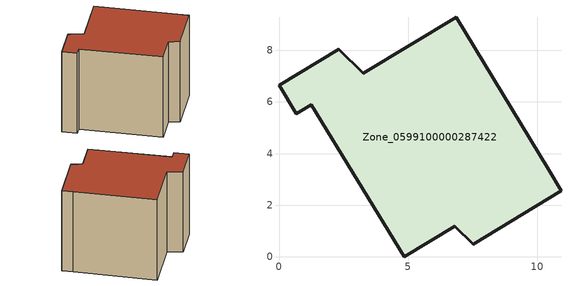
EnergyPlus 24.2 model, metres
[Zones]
Zone_0599100000287422
 floor ground (C_G): 6.86,9.28 10.43,3.38 10.91,2.56 7.51,0.5 6.79,1.18 4.85,0 1.24,5.88 0.67,5.54 0,6.64 2.31,8.03 3.25,7.1 z0
 wall outside (C_F): 6.79,1.18 7.51,0.5 10.91,2.56 10.43,3.38 6.86,9.28 3.25,7.1 2.31,8.03 0,6.64 0.67,5.54 1.24,5.88 4.85,0 6.79,1.18 z0:7.66
 roof outside (C_R): 3.25,7.1 2.31,8.03 0,6.64 0.67,5.54 1.24,5.88 4.85,0 6.79,1.18 7.51,0.5 10.91,2.56 10.43,3.38 6.86,9.28 z7.66
[BUILDING]
Pand.0599100000287422: North Axis=0; Terrain=City; Loads Convergence Tolerance Value=0.04; Temperature Convergence Tolerance Value=0.4; Solar Distribution=FullExterior; Maximum Number of Warmup Days=25; Minimum Number of Warmup Days=1
[Site:Location]
Rotterdam.The.Hague.AP_ZH_NLD Design_Conditions: Latitude=51.96; Longitude=4.45; Time Zone=1; Elevation=-4.5
[SITE:GROUNDTEMPERATURE:BUILDINGSURFACE]
18, 18, 18, 18, 18, 18, 18, 18, 18, 18, 18, 18
[MATERIAL] Thermal Absorptance=0.9; Solar Absorptance=0.7; Visible Absorptance=0.7
Name | Roughness | Thickness | Conductivity | Density | Specific Heat
G.TI.1946-1964 | MediumSmooth | 0.15 | 1 | 540 | 1210
F.TI.1946-1964 | Rough | 0.3 | 0.857143 | 1920 | 840
R.TI.1946-1964 | MediumRough | 0.2 | 0.277778 | 1500 | 1000
[CONSTRUCTION]
C_G: G.TI.1946-1964
C_F: F.TI.1946-1964
C_R: R.TI.1946-1964
[ZONE]
Zone_0599100000287422: Type=1; Multiplier=1; Ceiling Height=Autocalculate; Volume=Autocalculate; Floor Area=autocalculate; Part of Total Floor Area=Yes
[ZONEINFILTRATION:DESIGNFLOWRATE]
Infil_Zone_0599100000287422: Zone or ZoneList or Space or SpaceList=Zone_0599100000287422; Schedule=AlwaysOn; Design Flow Rate Calculation Method=Flow/Area; Flow Rate per Floor Area=0.003; Constant Term Coefficient=1; Temperature Term Coefficient=0; Velocity Term Coefficient=0; Velocity Squared Term Coefficient=0
[HVACTEMPLATE:ZONE:IDEALLOADSAIRSYSTEM]
Zone_0599100000287422: Maximum Heating Supply Air Temperature=50; Minimum Cooling Supply Air Temperature=13; Maximum Heating Supply Air Humidity Ratio=0.0156; Minimum Cooling Supply Air Humidity Ratio=0.0077; Heating Limit=NoLimit; Cooling Limit=NoLimit; Dehumidification Control Type=ConstantSensibleHeatRatio; Cooling Sensible Heat Ratio=0.7; Dehumidification Setpoint=60; Humidification Control Type=None; Humidification Setpoint=30; Outdoor Air Method=None; Outdoor Air Flow Rate per Person=0.00944; Outdoor Air Flow Rate per Zone Floor Area=0; Outdoor Air Flow Rate per Zone=0; Demand Controlled Ventilation Type=None; Outdoor Air Economizer Type=NoEconomizer; Heat Recovery Type=None; Sensible Heat Recovery Effectiveness=0.7; Latent Heat Recovery Effectiveness=0.65
[ZONECONTROL:THERMOSTAT]
ThermostatControl_Zone_0599100000287422: Zone or ZoneList=Zone_0599100000287422; Control Type Schedule=DualSetpointControlType; Control 1=Thermostat_Zone_0599100000287422; Temperature Difference Between Cutout And Setpoint=0
[THERMOSTATSETPOINT:DUALSETPOINT]
Thermostat_Zone_0599100000287422: Heating Setpoint Temperature Schedule=HeatingSetpoint_Zone_0599100000287422; Cooling Setpoint Temperature Schedule=CoolingSetpoint_Zone_0599100000287422
[SCHEDULE:COMPACT]
HeatingSetpoint_Zone_0599100000287422: Through: 12/31, For: AllDays, Until: 24:00, 21
CoolingSetpoint_Zone_0599100000287422: Through: 12/31, For: AllDays, Until: 24:00, 24
DualSetpointControlType: Through: 12/31, For: AllDays, Until: 24:00, 4
AlwaysOn: Through: 12/31, For: AllDays, Until: 24:00, 1
